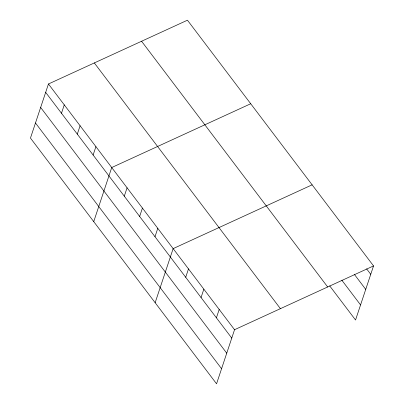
<?xml version="1.0" encoding="UTF-8"?>
<svg xmlns="http://www.w3.org/2000/svg" width="404" height="404" viewBox="0 0 404 404"><rect width="100%" height="100%" fill="white"/><g stroke="black" fill="none" stroke-linecap="round" stroke-linejoin="round"><path stroke-width="0.61" d="M48.455 83.987L30.462 138.077L216.554 383.8L234.547 329.714L373.538 265.923L187.446 20.2L48.455 83.987L234.547 329.714M61.484 113.251L64.271 104.873M77.305 134.138L80.088 125.76M93.122 155.025L95.91 146.647M93.733 221.624L111.726 167.534L250.717 103.747M124.291 196.182L127.078 187.809M139.643 216.458L142.43 208.08M155 236.729L157.782 228.351M155.146 302.712L173.139 248.622L312.125 184.835M185.704 277.27L188.491 268.897M201.056 297.546L203.843 289.168M216.408 317.817L219.195 309.439M373.538 265.923L355.545 320.013L329.709 285.896M366.635 268.862L370.751 274.301M354.5 274.553L365.736 289.385M341.84 280.204L360.565 304.924M141.577 41.248L327.674 286.971M94.319 62.938L280.416 308.661M45.667 92.365L231.76 338.087M40.647 107.449L226.745 353.172M35.481 122.993L221.574 368.716"/></g></svg>
